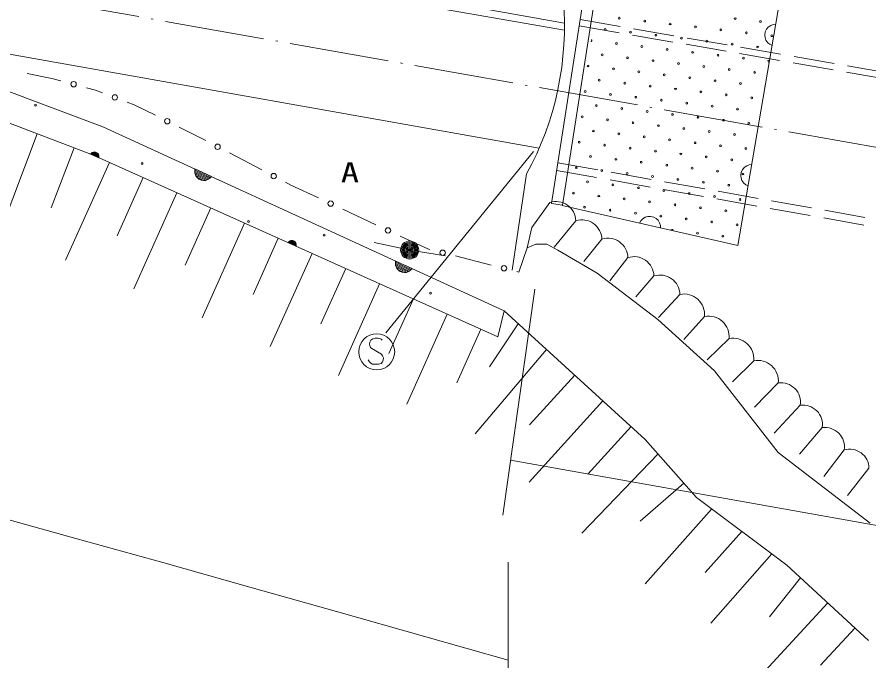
# Model space of a CAD drawing. Units: millimetres, scale not verified. Extents: x -6096 to 633904, y -204620 to 155380.
# Drawn here: x 427013 to 474117, y 9962 to 45563 of the extents above; entities that cross this region are included whole.
import ezdxf
from ezdxf.enums import TextEntityAlignment as Align

# ---------------------------------------------------------------- set-up
doc = ezdxf.new("R2010")
doc.units = ezdxf.units.MM
doc.header["$LTSCALE"] = 1000
doc.linetypes.add('USER1', pattern=[7.000001, 5.508197, -0.688525, 0.114754, -0.688525])
doc.linetypes.add('USER3', pattern=[3, 2.25, -0.75])
for name, color, linetype, lineweight in [('S-BGD', 1, 'Continuous', 13), ('S-BGD-HTXT', 6, 'Continuous', 13), ('S-BMK', 3, 'USER1', 13)]:
    doc.layers.add(name, color=color, linetype=linetype, lineweight=lineweight)
doc.styles.add('ＭＳ ゴシック', font='')
doc.styles.get('ＭＳ ゴシック').set_extended_font_data('MS Gothic')

msp = doc.modelspace()

# ---------------------------------------------------------------- linework, layer by layer
at = {"layer": 'S-BGD'}
for p, q in [((380807, 58883), (457279, 45227)), ((380716, 58239), (457278, 44831)), ((379561, 51861), (455875, 38311)), ((469525, 48459), (466874, 32931)), ((456560, 35250), (458519, 47795)), ((459129, 47699), (457169, 35155)), ((468353, 44569), (468385, 44753)), ((468385, 44753), (468450, 44885)), ((468450, 44885), (468543, 45003)), ((468543, 45003), (468693, 45096)), ((468693, 45096), (468820, 45147)), ((468820, 45147), (468964, 45168)), ((468371, 44423), (468353, 44569)), ((468420, 44281), (468371, 44423)), ((468531, 44146), (468420, 44281)), ((468634, 44056), (468531, 44146)), ((468762, 43985), (468634, 44056)), ((421232, 43427), (431761, 39498)), ((427565, 42439), (428933, 42174)), ((428933, 42174), (429432, 42040)), ((420971, 41827), (431189, 37942)), ((430852, 41658), (431351, 41523)), ((431351, 41523), (431733, 41380)), ((433108, 40861), (433490, 40717)), ((433490, 40717), (434661, 40132)), ((428123, 39108), (426053, 33664)), ((431761, 39498), (453946, 29320)), ((435976, 39474), (437148, 38889)), ((437148, 38889), (437450, 38731)), ((430167, 38331), (428908, 35020)), ((431081, 37991), (431123, 38035)), ((431537, 37786), (431081, 37991)), ((431105, 38014), (431539, 37819)), ((431123, 38035), (431169, 38068)), ((431540, 37853), (431130, 38037)), ((431160, 38058), (431535, 37890)), ((431169, 38068), (431236, 38098)), ((431189, 37942), (453598, 27887)), ((431527, 37928), (431195, 38076)), ((431235, 38093), (431511, 37969)), ((431236, 38098), (431299, 38103)), ((431299, 38103), (431360, 38096)), ((431470, 38021), (431301, 38098)), ((431360, 38096), (431431, 38064)), ((431431, 38064), (431477, 38023)), ((431477, 38023), (431514, 37973)), ((431514, 37973), (431536, 37903)), ((431536, 37903), (431544, 37846)), ((431544, 37846), (431537, 37786)), ((438753, 38051), (440553, 37112)), ((455567, 38133), (447411, 28095)), ((432122, 37523), (429700, 32125)), ((467124, 37121), (467217, 37239)), ((467217, 37239), (467367, 37332)), ((467367, 37332), (467495, 37383)), ((467495, 37383), (467638, 37404)), ((436839, 37042), (436852, 37162)), ((436852, 36928), (436839, 37042)), ((436846, 37028), (437664, 36653)), ((437713, 36699), (436849, 37095)), ((436852, 37162), (437761, 36745)), ((436895, 36788), (436852, 36928)), ((437604, 36611), (436856, 36954)), ((436871, 36879), (437532, 36575)), ((436970, 36687), (436895, 36788)), ((437452, 36544), (436902, 36796)), ((437761, 36745), (437677, 36657)), ((454390, 31560), (455187, 36888)), ((467028, 36805), (467059, 36989)), ((467045, 36659), (467028, 36805)), ((467059, 36989), (467124, 37121)), ((433990, 36686), (432547, 33471)), ((437061, 36604), (436970, 36687)), ((436982, 36690), (437321, 36535)), ((437202, 36540), (437061, 36604)), ((437325, 36525), (437202, 36540)), ((437450, 36533), (437325, 36525)), ((437584, 36593), (437450, 36533)), ((437677, 36657), (437584, 36593)), ((441856, 36432), (442158, 36274)), ((442158, 36274), (443688, 35559)), ((467094, 36517), (467045, 36659)), ((467205, 36382), (467094, 36517)), ((467308, 36292), (467205, 36382)), ((467436, 36221), (467308, 36292)), ((435857, 35848), (433472, 30532)), ((437725, 35010), (436305, 31845)), ((445020, 34937), (446859, 34078)), ((456471, 35315), (455473, 33932)), ((457169, 35155), (456560, 35250)), ((466874, 32931), (457153, 35140)), ((461506, 34292), (461602, 34390)), ((461602, 34390), (461743, 34494)), ((461743, 34494), (461887, 34535)), ((461887, 34535), (462034, 34544)), ((462034, 34544), (462216, 34503)), ((462216, 34503), (462344, 34431)), ((462344, 34431), (462457, 34331)), ((439592, 34172), (437244, 28939)), ((455473, 33932), (455211, 32809)), ((457910, 34298), (456714, 32841)), ((461429, 34168), (461506, 34292)), ((462457, 34331), (462541, 34177)), ((462541, 34177), (462586, 34047)), ((462586, 34047), (462599, 33902)), ((448191, 33455), (449722, 32740)), ((441460, 33334), (440062, 30219)), ((441990, 33096), (442032, 33140)), ((442446, 32891), (441990, 33096)), ((442014, 33119), (442447, 32925)), ((442032, 33140), (442078, 33173)), ((442449, 32958), (442038, 33143)), ((442068, 33163), (442443, 32995)), ((442078, 33173), (442145, 33203)), ((442436, 33033), (442104, 33182)), ((442144, 33198), (442420, 33074)), ((442145, 33203), (442207, 33208)), ((442207, 33208), (442269, 33201)), ((442379, 33127), (442209, 33203)), ((442269, 33201), (442339, 33169)), ((442339, 33169), (442385, 33128)), ((442385, 33128), (442423, 33078)), ((442423, 33078), (442445, 33008)), ((442445, 33008), (442453, 32951)), ((448233, 32785), (446764, 33089)), ((455211, 32809), (455690, 33001)), ((455690, 33001), (456298, 33001)), ((456298, 33001), (456906, 32681)), ((459349, 33281), (458345, 32041)), ((442453, 32951), (442446, 32891)), ((449215, 32601), (450695, 32355)), ((449722, 32740), (449833, 32712)), ((454763, 31466), (455211, 32809)), ((456906, 32681), (459080, 31402)), ((443327, 32496), (441016, 27346)), ((447931, 31953), (447945, 32073)), ((447945, 32073), (448854, 31656)), ((451258, 32352), (453226, 31854)), ((460789, 32264), (459784, 30986)), ((445194, 31658), (443819, 28593)), ((447945, 31839), (447931, 31953)), ((447938, 31938), (448756, 31563)), ((448805, 31610), (447942, 32006)), ((447988, 31699), (447945, 31839)), ((448696, 31522), (447949, 31865)), ((447964, 31789), (448625, 31486)), ((448063, 31598), (447988, 31699)), ((448544, 31454), (447994, 31707)), ((448154, 31515), (448063, 31598)), ((448075, 31601), (448414, 31445)), ((448770, 31568), (448677, 31503)), ((448854, 31656), (448770, 31568)), ((448295, 31450), (448154, 31515)), ((448417, 31435), (448295, 31450)), ((448542, 31444), (448417, 31435)), ((448677, 31503), (448542, 31444)), ((454651, 31494), (454763, 31466)), ((459080, 31402), (462439, 28843)), ((462228, 31247), (461230, 30103)), ((447062, 30820), (444788, 25753)), ((463667, 30230), (462477, 28952)), ((448929, 29982), (447576, 26967)), ((453946, 29320), (453598, 27887)), ((453946, 29320), (461752, 22214)), ((450797, 29144), (448561, 24161)), ((462439, 28843), (465573, 25997)), ((465026, 29007), (463885, 27736)), ((452664, 28306), (451334, 25341)), ((454726, 28609), (453131, 26231)), ((446818, 27810), (446688, 27775)), ((446973, 27810), (446818, 27810)), ((447078, 27790), (446973, 27810)), ((446513, 27590), (446508, 27475)), ((446508, 27475), (446513, 27400)), ((446578, 27700), (446513, 27590)), ((446513, 27400), (446553, 27300)), ((446688, 27775), (446578, 27700)), ((447153, 27755), (447078, 27790)), ((447208, 27695), (447153, 27755)), ((466385, 27783), (465164, 26617)), ((446553, 27300), (446623, 27245)), ((446623, 27245), (447168, 26930)), ((447168, 26930), (447228, 26840)), ((456288, 27188), (452339, 22522)), ((446493, 26500), (446423, 26615)), ((446573, 26425), (446493, 26500)), ((446668, 26380), (446573, 26425)), ((446768, 26365), (446668, 26380)), ((447153, 26410), (446998, 26365)), ((447223, 26500), (447153, 26410)), ((447258, 26595), (447223, 26500)), ((447228, 26840), (447268, 26715)), ((447268, 26715), (447258, 26595)), ((467745, 26560), (466571, 25402)), ((446998, 26365), (446768, 26365)), ((465573, 25997), (469091, 21487)), ((457849, 25767), (455339, 23009)), ((469104, 25337), (467786, 23994)), ((459410, 24346), (455322, 19854)), ((470319, 24100), (468874, 22555)), ((460972, 22924), (458575, 20292)), ((471535, 22864), (470281, 21404)), ((461752, 22214), (464587, 18992)), ((462461, 21408), (458242, 17033)), ((469091, 21487), (474176, 17586)), ((472750, 21627), (471624, 20157)), ((474117, 20620), (472935, 19101)), ((463878, 19797), (461475, 17682)), ((464587, 18992), (469581, 15255)), ((465420, 18369), (461752, 14235)), ((467084, 17123), (465059, 14846)), ((468749, 15878), (465365, 12047)), ((469581, 15255), (474097, 11087)), ((470334, 14560), (468621, 12403)), ((471839, 13171), (468366, 9402)), ((473345, 11782), (471444, 9722))]:
    msp.add_line(p, q, dxfattribs=at)
at = {"layer": 'S-BGD', "linetype": 'USER3'}
for p, q in [((458149, 45429), (504541, 37381)), ((458095, 45080), (504478, 37034)), ((456912, 37506), (503078, 29300)), ((456845, 37079), (503001, 28875))]:
    msp.add_line(p, q, dxfattribs=at)
at = {"layer": 'S-BGD'}
for centre, radius in [((460314, 45503), 49.8), ((461719, 45340), 49.8), ((463124, 45178), 49.8), ((466717, 45475), 49.8), ((468122, 45313), 49.8), ((459530, 44881), 49.8), ((460935, 44719), 49.8), ((464528, 45016), 49.8), ((465933, 44854), 49.8), ((462340, 44557), 49.8), ((463745, 44395), 49.8), ((465150, 44233), 49.8), ((467338, 44692), 49.8), ((468743, 44530), 49.8), ((460152, 44098), 49.8), ((461557, 43936), 49.8), ((462961, 43773), 49.8), ((466555, 44071), 49.8), ((467960, 43908), 49.8), ((459368, 43476), 49.8), ((460773, 43314), 49.8), ((464366, 43611), 49.8), ((465771, 43449), 49.8), ((467176, 43287), 49.8), ((458585, 42855), 49.8), ((462178, 43152), 49.8), ((463583, 42990), 49.8), ((464988, 42828), 49.8), ((459990, 42693), 49.8), ((461394, 42531), 49.8), ((462799, 42369), 49.8), ((466393, 42666), 49.8), ((467797, 42504), 49.8), ((430142, 41849), 149), ((459206, 42071), 49.8), ((460611, 41909), 49.8), ((464204, 42206), 49.8), ((465609, 42044), 49.8), ((467014, 41882), 49.8), ((458422, 41450), 49.8), ((462016, 41747), 49.8), ((463421, 41585), 49.8), ((464826, 41423), 49.8), ((432420, 41120), 149), ((459827, 41288), 49.8), ((461232, 41126), 49.8), ((462637, 40964), 49.8), ((466230, 41261), 49.8), ((467635, 41099), 49.8), ((428037, 40682), 49.8), ((459044, 40667), 49.8), ((460449, 40504), 49.8), ((464042, 40802), 49.8), ((465447, 40639), 49.8), ((466852, 40477), 49.8), ((458260, 40045), 49.8), ((461854, 40342), 49.8), ((463259, 40180), 49.8), ((464663, 40018), 49.8), ((435319, 39803), 149), ((459665, 39883), 49.8), ((461070, 39721), 49.8), ((462475, 39559), 49.8), ((466068, 39856), 49.8), ((467473, 39694), 49.8), ((458882, 39262), 49.8), ((460287, 39100), 49.8), ((463880, 39397), 49.8), ((465285, 39235), 49.8), ((466690, 39072), 49.8), ((458098, 38640), 49.8), ((461692, 38937), 49.8), ((463096, 38775), 49.8), ((464501, 38613), 49.8), ((438101, 38391), 149), ((459503, 38478), 49.8), ((460908, 38316), 49.8), ((462313, 38154), 49.8), ((465906, 38451), 49.8), ((467311, 38289), 49.8), ((458720, 37857), 49.8), ((460125, 37695), 49.8), ((463718, 37992), 49.8), ((465123, 37830), 49.8), ((466528, 37668), 49.8), ((433926, 37470), 49.8), ((457936, 37235), 49.8), ((461529, 37533), 49.8), ((462934, 37370), 49.8), ((464339, 37208), 49.8), ((441204, 36772), 149), ((459341, 37073), 49.8), ((460746, 36911), 49.8), ((462151, 36749), 49.8), ((465744, 37046), 49.8), ((467149, 36884), 49.8), ((458558, 36452), 49.8), ((459962, 36290), 49.8), ((463556, 36587), 49.8), ((464961, 36425), 49.8), ((466365, 36263), 49.8), ((457774, 35831), 49.8), ((461367, 36128), 49.8), ((462772, 35966), 49.8), ((464177, 35803), 49.8), ((444354, 35248), 149), ((459179, 35668), 49.8), ((460584, 35506), 49.8), ((461989, 35344), 49.8), ((465582, 35641), 49.8), ((466987, 35479), 49.8), ((458395, 35047), 49.8), ((459800, 34885), 49.8), ((463394, 35182), 49.8), ((464798, 35020), 49.8), ((466203, 34858), 49.8), ((461205, 34723), 49.8), ((462610, 34561), 49.8), ((464015, 34399), 49.8), ((439815, 34258), 49.8), ((447525, 33767), 149), ((465420, 34236), 49.8), ((466825, 34074), 49.8), ((443991, 33509), 49.8), ((464636, 33615), 49.8), ((466041, 33453), 49.8), ((448722, 32683), 498), ((448722, 32683), 440), ((448722, 32683), 382), ((448722, 32683), 322), ((448722, 32683), 265), ((448722, 32683), 195), ((448722, 32683), 135), ((448722, 32683), 77.5), ((448722, 32683), 15), ((450546, 32532), 149), ((453939, 31674), 149), ((449880, 30297), 49.8), ((446898, 27050), 995)]:
    msp.add_circle(centre, radius, dxfattribs=at)
for centre, radius, start, end in [((440345, 45041), 16934, 331.2167, 5.0279), ((458747, 44260), 49.8, 254.171, 86.073), ((468581, 43125), 49.8, 38.1572, 302.4651), ((468419, 41720), 49.8, 140.6626, 199.9597), ((456809, 34267), 1101, 1.6223, 107.8825), ((458249, 33250), 1101, 1.6223, 107.8825), ((463231, 33777), 49.8, 325.7793, 188.6121), ((459688, 32233), 1101, 1.6223, 107.8825), ((461127, 31216), 1101, 1.6223, 107.8825), ((462566, 30199), 1101, 1.6223, 107.8825), ((463888, 29109), 1143, 354.8827, 101.1429), ((465247, 27885), 1143, 354.8827, 101.1429), ((466606, 26662), 1143, 354.8827, 101.1429), ((467966, 25439), 1143, 354.8827, 101.1429), ((469248, 24263), 1084, 351.3717, 97.6319), ((470463, 23026), 1084, 351.3717, 97.6319), ((471678, 21789), 1084, 351.3717, 97.6319), ((473056, 20611), 1061, 0.4855, 106.7458)]:
    msp.add_arc(centre, radius, start, end, dxfattribs=at)
at = {"layer": 'S-BGD-HTXT'}
for p, q in [((455637, 30509), (453870, 18021)), ((454301, 21072), (500225, 12846)), ((425436, 18066), (430258, 16736)), ((430258, 16736), (435065, 15399)), ((435065, 15399), (439880, 14050)), ((454167, 15417), (454167, 8261)), ((439880, 14050), (444682, 12698)), ((444682, 12698), (449492, 11338)), ((449492, 11338), (451830, 10676)), ((451830, 10676), (454167, 10014))]:
    msp.add_line(p, q, dxfattribs=at)
at = {"layer": 'S-BMK'}
msp.add_line((380080, 55092), (503780, 33180), dxfattribs=at)

# ---------------------------------------------------------------- texts
at = {"layer": 'S-BGD', "style": 'ＭＳ ゴシック', "width": 1.35}
msp.add_text('A', height=1100, dxfattribs=at).set_placement((444916, 36092), align=Align.BOTTOM_LEFT)

doc.saveas('drawing.dxf')
